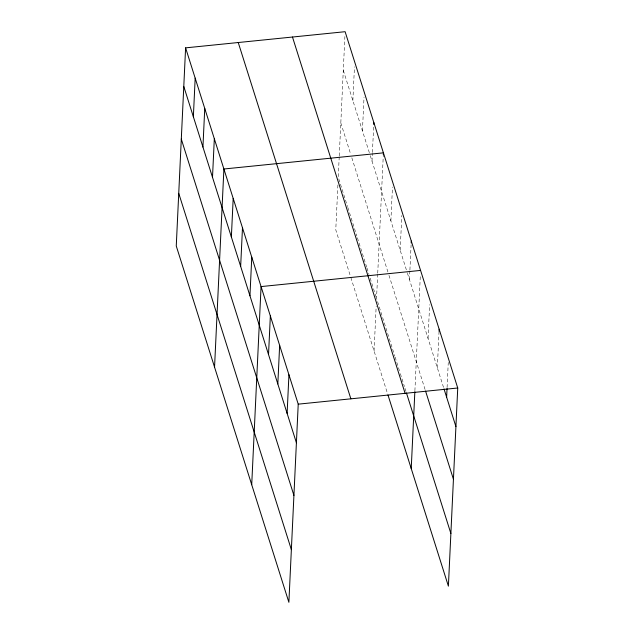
<?xml version="1.0" encoding="UTF-8"?>
<svg xmlns="http://www.w3.org/2000/svg" width="634" height="634" viewBox="0 0 634 634"><rect width="100%" height="100%" fill="white"/><g stroke="black" fill="none" stroke-linecap="round" stroke-linejoin="round"><path stroke-width="0.48" stroke-dasharray="3.17 2.38" d="M337.89 184.993L335.774 229.841L350.57 276.646M339.214 156.852L338.255 177.195L347.535 206.565M339.261 155.885L344.888 36.526M352.869 100.584L354.461 66.808M362.442 130.873L364.035 97.097M372.015 161.155L372.38 153.436M372.427 152.469L373.656 126.412M374.068 350.982L376.176 306.135M377.69 274.118L376.548 298.337L394.839 356.205M377.737 273.151L383.316 154.767M390.877 220.838L392.47 187.062M400.173 250.232L401.805 215.489M409.461 279.626L409.873 270.94M409.913 269.973L411.101 244.882M414.898 390.726L420.342 275.243M428.045 338.413L429.638 304.637M437.333 367.807L439.061 331.138M447.081 387.556L448.262 362.466M343.295 70.303L369.987 154.736M370.272 155.647L407.139 272.279M407.432 273.199L443.721 388.016M340.815 122.948L350.388 153.238M351.838 157.826L388.396 273.484M388.975 275.322L425.565 391.059M347.828 207.477L356.823 235.927M357.402 237.766L366.682 267.128M366.975 268.047L369.004 274.474M370.169 278.144L376.255 297.417M395.133 357.124L400.062 372.737M400.355 373.656L404.421 386.518M404.999 388.357L406.164 392.026M350.856 277.565L387.707 394.158"/><path stroke-width="0.95" d="M185.603 47.859L176.26 246L288.882 602.3L298.226 404.159L185.603 47.859L345.118 31.7L457.74 388L448.396 586.141L388 395.077M193.362 116.751L195.177 78.148M202.935 147.033L204.75 108.43M212.501 177.322L214.324 138.719M214.554 367.141L223.897 169.001L383.411 152.842L383.316 154.767M231.37 236.997L233.185 198.394M240.658 266.391L242.481 227.788M249.947 295.785L251.769 257.182M251.714 484.725L261.065 286.584L420.572 270.417M268.531 354.572L270.353 315.978M277.827 383.966L279.642 345.372M287.115 413.368L288.938 374.765M373.743 124.486L373.838 122.552M411.189 242.957L411.284 241.023M411.228 468.558L414.85 391.693M439.061 331.138L439.156 329.204M446.629 397.201L447.033 388.515M298.226 404.159L457.74 388M444.014 388.935L455.917 426.595M425.565 391.059L453.437 479.249M406.449 392.945L450.877 533.487M292.48 37.034L405.102 393.326M238.241 42.526L350.864 398.826M183.789 86.462L296.403 442.762M181.3 139.108L293.922 495.408M178.748 193.354L291.363 549.654"/></g></svg>
